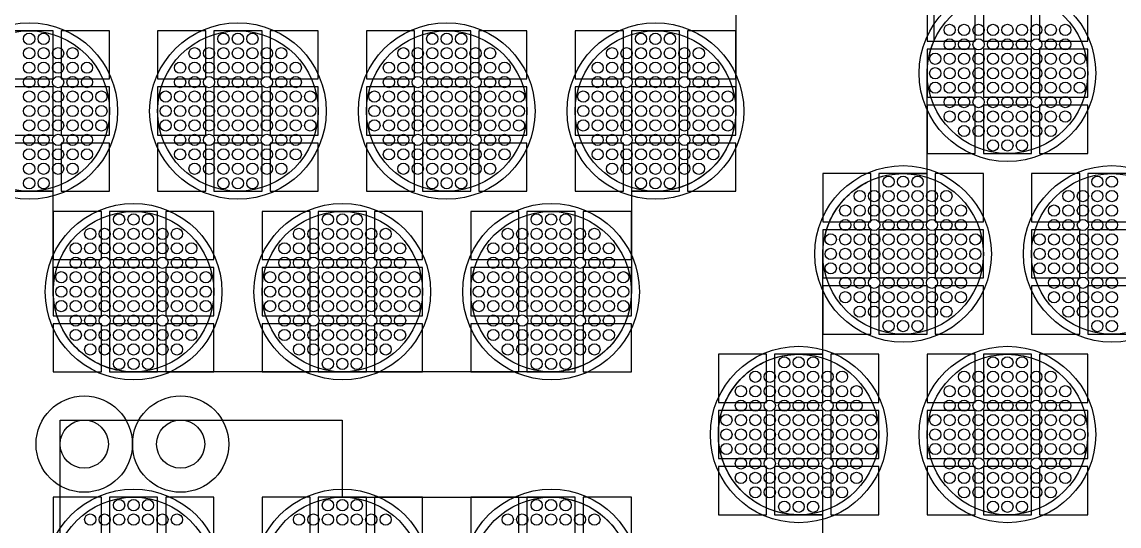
# Model space of a CAD drawing. Extents: x -49 to 54, y -38 to 38.
# Drawn here: x -4.72 to 2.12, y -17.85 to -14.71 of the extents above; entities that cross this region are included whole.
import ezdxf

# ---------------------------------------------------------------- set-up
doc = ezdxf.new("R2010")
doc.units = 0
for name, color, linetype in [('ADHESIVE_VIA_OPENINGS', 30, 'CONTINUOUS'), ('BACK_LAYER', 5, 'CONTINUOUS'), ('COND_LAYER_LOWER_ELECTRODE', 6, 'CONTINUOUS'), ('CONDUCTIVE_LAYER_BACK_LAYER', 2, 'CONTINUOUS'), ('EMITTER', 3, 'CONTINUOUS'), ('LOWER_ELECTRODE', 1, 'CONTINUOUS'), ('SUBSTRATE_VIA', 4, 'CONTINUOUS')]:
    doc.layers.add(name, color=color, linetype=linetype)

msp = doc.modelspace()

# ---------------------------------------------------------------- linework, layer by layer
at = {"layer": 'ADHESIVE_VIA_OPENINGS'}
for centre in [(-4.3279, -17.3401), (-3.7279, -17.3401)]:
    msp.add_circle(centre, 0.3, dxfattribs=at)
at = {"layer": 'BACK_LAYER'}
for points in [[(0.9209, -14.8286), (1.2209, -14.8286), (1.2209, -14.5286), (0.9209, -14.5286)], [(1.2709, -14.8286), (1.5709, -14.8286), (1.5709, -14.5286), (1.2709, -14.5286)], [(1.6209, -14.8286), (1.9209, -14.8286), (1.9209, -14.5286), (1.6209, -14.5286)], [(-4.8209, -15.0642), (-4.5209, -15.0642), (-4.5209, -14.7642), (-4.8209, -14.7642)], [(-4.4709, -15.0642), (-4.1709, -15.0642), (-4.1709, -14.7642), (-4.4709, -14.7642)], [(-3.8709, -15.0642), (-3.5709, -15.0642), (-3.5709, -14.7642), (-3.8709, -14.7642)], [(-3.5209, -15.0642), (-3.2209, -15.0642), (-3.2209, -14.7642), (-3.5209, -14.7642)], [(-3.1709, -15.0642), (-2.8709, -15.0642), (-2.8709, -14.7642), (-3.1709, -14.7642)], [(-2.5709, -15.0642), (-2.2709, -15.0642), (-2.2709, -14.7642), (-2.5709, -14.7642)], [(-2.2209, -15.0642), (-1.9209, -15.0642), (-1.9209, -14.7642), (-2.2209, -14.7642)], [(-1.8709, -15.0642), (-1.5709, -15.0642), (-1.5709, -14.7642), (-1.8709, -14.7642)], [(-1.2709, -15.0642), (-0.9709, -15.0642), (-0.9709, -14.7642), (-1.2709, -14.7642)], [(-0.9209, -15.0642), (-0.6209, -15.0642), (-0.6209, -14.7642), (-0.9209, -14.7642)], [(-0.5709, -15.0642), (-0.2709, -15.0642), (-0.2709, -14.7642), (-0.5709, -14.7642)], [(0.9209, -15.1786), (1.2209, -15.1786), (1.2209, -14.8786), (0.9209, -14.8786)], [(1.2709, -15.1786), (1.5709, -15.1786), (1.5709, -14.8786), (1.2709, -14.8786)], [(1.6209, -15.1786), (1.9209, -15.1786), (1.9209, -14.8786), (1.6209, -14.8786)], [(-4.8209, -15.4142), (-4.5209, -15.4142), (-4.5209, -15.1142), (-4.8209, -15.1142)], [(-4.4709, -15.4142), (-4.1709, -15.4142), (-4.1709, -15.1142), (-4.4709, -15.1142)], [(-3.8709, -15.4142), (-3.5709, -15.4142), (-3.5709, -15.1142), (-3.8709, -15.1142)], [(-3.5209, -15.4142), (-3.2209, -15.4142), (-3.2209, -15.1142), (-3.5209, -15.1142)], [(-3.1709, -15.4142), (-2.8709, -15.4142), (-2.8709, -15.1142), (-3.1709, -15.1142)], [(-2.5709, -15.4142), (-2.2709, -15.4142), (-2.2709, -15.1142), (-2.5709, -15.1142)], [(-2.2209, -15.4142), (-1.9209, -15.4142), (-1.9209, -15.1142), (-2.2209, -15.1142)], [(-1.8709, -15.4142), (-1.5709, -15.4142), (-1.5709, -15.1142), (-1.8709, -15.1142)], [(-1.2709, -15.4142), (-0.9709, -15.4142), (-0.9709, -15.1142), (-1.2709, -15.1142)], [(-0.9209, -15.4142), (-0.6209, -15.4142), (-0.6209, -15.1142), (-0.9209, -15.1142)], [(-0.5709, -15.4142), (-0.2709, -15.4142), (-0.2709, -15.1142), (-0.5709, -15.1142)], [(0.9209, -15.5286), (1.2209, -15.5286), (1.2209, -15.2286), (0.9209, -15.2286)], [(1.2709, -15.5286), (1.5709, -15.5286), (1.5709, -15.2286), (1.2709, -15.2286)], [(1.6209, -15.5286), (1.9209, -15.5286), (1.9209, -15.2286), (1.6209, -15.2286)], [(-4.8209, -15.7642), (-4.5209, -15.7642), (-4.5209, -15.4642), (-4.8209, -15.4642)], [(-4.4709, -15.7642), (-4.1709, -15.7642), (-4.1709, -15.4642), (-4.4709, -15.4642)], [(-3.8709, -15.7642), (-3.5709, -15.7642), (-3.5709, -15.4642), (-3.8709, -15.4642)], [(-3.5209, -15.7642), (-3.2209, -15.7642), (-3.2209, -15.4642), (-3.5209, -15.4642)], [(-3.1709, -15.7642), (-2.8709, -15.7642), (-2.8709, -15.4642), (-3.1709, -15.4642)], [(-2.5709, -15.7642), (-2.2709, -15.7642), (-2.2709, -15.4642), (-2.5709, -15.4642)], [(-2.2209, -15.7642), (-1.9209, -15.7642), (-1.9209, -15.4642), (-2.2209, -15.4642)], [(-1.8709, -15.7642), (-1.5709, -15.7642), (-1.5709, -15.4642), (-1.8709, -15.4642)], [(-1.2709, -15.7642), (-0.9709, -15.7642), (-0.9709, -15.4642), (-1.2709, -15.4642)], [(-0.9209, -15.7642), (-0.6209, -15.7642), (-0.6209, -15.4642), (-0.9209, -15.4642)], [(-0.5709, -15.7642), (-0.2709, -15.7642), (-0.2709, -15.4642), (-0.5709, -15.4642)], [(0.2709, -15.9544), (0.5709, -15.9544), (0.5709, -15.6544), (0.2709, -15.6544)], [(0.6209, -15.9544), (0.9209, -15.9544), (0.9209, -15.6544), (0.6209, -15.6544)], [(0.9709, -15.9544), (1.2709, -15.9544), (1.2709, -15.6544), (0.9709, -15.6544)], [(1.5709, -15.9544), (1.8709, -15.9544), (1.8709, -15.6544), (1.5709, -15.6544)], [(1.9209, -15.9544), (2.2209, -15.9544), (2.2209, -15.6544), (1.9209, -15.6544)], [(-4.5209, -16.19), (-4.2209, -16.19), (-4.2209, -15.89), (-4.5209, -15.89)], [(-4.1709, -16.19), (-3.8709, -16.19), (-3.8709, -15.89), (-4.1709, -15.89)], [(-3.8209, -16.19), (-3.5209, -16.19), (-3.5209, -15.89), (-3.8209, -15.89)], [(-3.2209, -16.19), (-2.9209, -16.19), (-2.9209, -15.89), (-3.2209, -15.89)], [(-2.8709, -16.19), (-2.5709, -16.19), (-2.5709, -15.89), (-2.8709, -15.89)], [(-2.5209, -16.19), (-2.2209, -16.19), (-2.2209, -15.89), (-2.5209, -15.89)], [(-1.9209, -16.19), (-1.6209, -16.19), (-1.6209, -15.89), (-1.9209, -15.89)], [(-1.5709, -16.19), (-1.2709, -16.19), (-1.2709, -15.89), (-1.5709, -15.89)], [(-1.2209, -16.19), (-0.9209, -16.19), (-0.9209, -15.89), (-1.2209, -15.89)], [(0.2709, -16.3044), (0.5709, -16.3044), (0.5709, -16.0044), (0.2709, -16.0044)], [(0.6209, -16.3044), (0.9209, -16.3044), (0.9209, -16.0044), (0.6209, -16.0044)], [(0.9709, -16.3044), (1.2709, -16.3044), (1.2709, -16.0044), (0.9709, -16.0044)], [(1.5709, -16.3044), (1.8709, -16.3044), (1.8709, -16.0044), (1.5709, -16.0044)], [(1.9209, -16.3044), (2.2209, -16.3044), (2.2209, -16.0044), (1.9209, -16.0044)], [(-4.5209, -16.54), (-4.2209, -16.54), (-4.2209, -16.24), (-4.5209, -16.24)], [(-4.1709, -16.54), (-3.8709, -16.54), (-3.8709, -16.24), (-4.1709, -16.24)], [(-3.8209, -16.54), (-3.5209, -16.54), (-3.5209, -16.24), (-3.8209, -16.24)], [(-3.2209, -16.54), (-2.9209, -16.54), (-2.9209, -16.24), (-3.2209, -16.24)], [(-2.8709, -16.54), (-2.5709, -16.54), (-2.5709, -16.24), (-2.8709, -16.24)], [(-2.5209, -16.54), (-2.2209, -16.54), (-2.2209, -16.24), (-2.5209, -16.24)], [(-1.9209, -16.54), (-1.6209, -16.54), (-1.6209, -16.24), (-1.9209, -16.24)], [(-1.5709, -16.54), (-1.2709, -16.54), (-1.2709, -16.24), (-1.5709, -16.24)], [(-1.2209, -16.54), (-0.9209, -16.54), (-0.9209, -16.24), (-1.2209, -16.24)], [(0.2709, -16.6544), (0.5709, -16.6544), (0.5709, -16.3544), (0.2709, -16.3544)], [(0.6209, -16.6544), (0.9209, -16.6544), (0.9209, -16.3544), (0.6209, -16.3544)], [(0.9709, -16.6544), (1.2709, -16.6544), (1.2709, -16.3544), (0.9709, -16.3544)], [(1.5709, -16.6544), (1.8709, -16.6544), (1.8709, -16.3544), (1.5709, -16.3544)], [(1.9209, -16.6544), (2.2209, -16.6544), (2.2209, -16.3544), (1.9209, -16.3544)], [(-4.5209, -16.89), (-4.2209, -16.89), (-4.2209, -16.59), (-4.5209, -16.59)], [(-4.1709, -16.89), (-3.8709, -16.89), (-3.8709, -16.59), (-4.1709, -16.59)], [(-3.8209, -16.89), (-3.5209, -16.89), (-3.5209, -16.59), (-3.8209, -16.59)], [(-3.2209, -16.89), (-2.9209, -16.89), (-2.9209, -16.59), (-3.2209, -16.59)], [(-2.8709, -16.89), (-2.5709, -16.89), (-2.5709, -16.59), (-2.8709, -16.59)], [(-2.5209, -16.89), (-2.2209, -16.89), (-2.2209, -16.59), (-2.5209, -16.59)], [(-1.9209, -16.89), (-1.6209, -16.89), (-1.6209, -16.59), (-1.9209, -16.59)], [(-1.5709, -16.89), (-1.2709, -16.89), (-1.2709, -16.59), (-1.5709, -16.59)], [(-1.2209, -16.89), (-0.9209, -16.89), (-0.9209, -16.59), (-1.2209, -16.59)], [(-0.3791, -17.0802), (-0.0791, -17.0802), (-0.0791, -16.7802), (-0.3791, -16.7802)], [(-0.0291, -17.0802), (0.2709, -17.0802), (0.2709, -16.7802), (-0.0291, -16.7802)], [(0.3209, -17.0802), (0.6209, -17.0802), (0.6209, -16.7802), (0.3209, -16.7802)], [(0.9209, -17.0802), (1.2209, -17.0802), (1.2209, -16.7802), (0.9209, -16.7802)], [(1.2709, -17.0802), (1.5709, -17.0802), (1.5709, -16.7802), (1.2709, -16.7802)], [(1.6209, -17.0802), (1.9209, -17.0802), (1.9209, -16.7802), (1.6209, -16.7802)], [(-0.3791, -17.4302), (-0.0791, -17.4302), (-0.0791, -17.1302), (-0.3791, -17.1302)], [(-0.0291, -17.4302), (0.2709, -17.4302), (0.2709, -17.1302), (-0.0291, -17.1302)], [(0.3209, -17.4302), (0.6209, -17.4302), (0.6209, -17.1302), (0.3209, -17.1302)], [(0.9209, -17.4302), (1.2209, -17.4302), (1.2209, -17.1302), (0.9209, -17.1302)], [(1.2709, -17.4302), (1.5709, -17.4302), (1.5709, -17.1302), (1.2709, -17.1302)], [(1.6209, -17.4302), (1.9209, -17.4302), (1.9209, -17.1302), (1.6209, -17.1302)], [(-0.3791, -17.7802), (-0.0791, -17.7802), (-0.0791, -17.4802), (-0.3791, -17.4802)], [(-0.0291, -17.7802), (0.2709, -17.7802), (0.2709, -17.4802), (-0.0291, -17.4802)], [(0.3209, -17.7802), (0.6209, -17.7802), (0.6209, -17.4802), (0.3209, -17.4802)], [(0.9209, -17.7802), (1.2209, -17.7802), (1.2209, -17.4802), (0.9209, -17.4802)], [(1.2709, -17.7802), (1.5709, -17.7802), (1.5709, -17.4802), (1.2709, -17.4802)], [(1.6209, -17.7802), (1.9209, -17.7802), (1.9209, -17.4802), (1.6209, -17.4802)], [(-4.5209, -17.9704), (-4.2209, -17.9704), (-4.2209, -17.6704), (-4.5209, -17.6704)], [(-4.1709, -17.9704), (-3.8709, -17.9704), (-3.8709, -17.6704), (-4.1709, -17.6704)], [(-3.8209, -17.9704), (-3.5209, -17.9704), (-3.5209, -17.6704), (-3.8209, -17.6704)], [(-3.2209, -17.9704), (-2.9209, -17.9704), (-2.9209, -17.6704), (-3.2209, -17.6704)], [(-2.8709, -17.9704), (-2.5709, -17.9704), (-2.5709, -17.6704), (-2.8709, -17.6704)], [(-2.5209, -17.9704), (-2.2209, -17.9704), (-2.2209, -17.6704), (-2.5209, -17.6704)], [(-1.9209, -17.9704), (-1.6209, -17.9704), (-1.6209, -17.6704), (-1.9209, -17.6704)], [(-1.5709, -17.9704), (-1.2709, -17.9704), (-1.2709, -17.6704), (-1.5709, -17.6704)], [(-1.2209, -17.9704), (-0.9209, -17.9704), (-0.9209, -17.6704), (-1.2209, -17.6704)]]:
    msp.add_lwpolyline(points, close=True, dxfattribs=at)
at = {"layer": 'COND_LAYER_LOWER_ELECTRODE'}
for centre in [(1.4209, -15.0286), (-4.6709, -15.2642), (-3.3709, -15.2642), (-2.0709, -15.2642), (-0.7709, -15.2642), (0.7709, -16.1544), (2.0709, -16.1544), (-4.0209, -16.39), (-2.7209, -16.39), (-1.4209, -16.39), (0.1209, -17.2802), (1.4209, -17.2802), (-4.0209, -18.1704), (-2.7209, -18.1704), (-1.4209, -18.1704)]:
    msp.add_circle(centre, 0.55, dxfattribs=at)
at = {"layer": 'CONDUCTIVE_LAYER_BACK_LAYER'}
for points in [[(0.2709, -18.4061), (0.2709, -17.7801), (0.111, -17.7801), (0.0911, -17.7793), (0.0713, -17.7778), (0.0516, -17.7754), (0.0319, -17.7722), (0.0124, -17.7683), (-0.0069, -17.7636), (-0.026, -17.7581), (-0.0449, -17.7519), (-0.0635, -17.745), (-0.0818, -17.7373), (-0.0998, -17.7288), (-0.1175, -17.7197), (-0.1348, -17.7099), (-0.1517, -17.6994), (-0.1681, -17.6882), (-0.1841, -17.6764), (-0.1996, -17.664), (-0.2146, -17.6509), (-0.2291, -17.6373), (-0.243, -17.6231), (-0.2564, -17.6083), (-0.2691, -17.5931), (-0.2812, -17.5773), (-0.2927, -17.5611), (-0.3036, -17.5444), (-0.3137, -17.5273), (-0.3232, -17.5099), (-0.332, -17.492), (-0.3401, -17.4739), (-0.3474, -17.4554), (-0.354, -17.4366), (-0.3598, -17.4176), (-0.3649, -17.3984), (-0.3692, -17.379), (-0.3728, -17.3594), (-0.3755, -17.3397), (-0.3775, -17.3199), (-0.3787, -17.3001), (-0.3791, -17.2802), (-0.3787, -17.2603), (-0.3775, -17.2405), (-0.3755, -17.2207), (-0.3728, -17.201), (-0.3692, -17.1815), (-0.3649, -17.162), (-0.3598, -17.1428), (-0.354, -17.1238), (-0.3474, -17.1051), (-0.3401, -17.0866), (-0.332, -17.0684), (-0.3232, -17.0506), (-0.3137, -17.0331), (-0.3036, -17.016), (-0.2927, -16.9993), (-0.2812, -16.9831), (-0.2691, -16.9674), (-0.2564, -16.9521), (-0.243, -16.9374), (-0.2291, -16.9232), (-0.2146, -16.9095), (-0.1996, -16.8965), (-0.1841, -16.884), (-0.1681, -16.8722), (-0.1517, -16.8611), (-0.1348, -16.8506), (-0.1175, -16.8407), (-0.0998, -16.8316), (-0.0818, -16.8232), (-0.0635, -16.8155), (-0.0449, -16.8085), (-0.026, -16.8023), (-0.0069, -16.7968), (0.0124, -16.7921), (0.0319, -16.7882), (0.0516, -16.7851), (0.0713, -16.7827), (0.0911, -16.7811), (0.111, -16.7803), (0.2709, -16.7803), (0.2709, -16.1544), (0.2713, -16.1345), (0.2725, -16.1147), (0.2745, -16.0949), (0.2772, -16.0752), (0.2808, -16.0556), (0.2851, -16.0362), (0.2902, -16.017), (0.296, -15.998), (0.3026, -15.9792), (0.3099, -15.9608), (0.318, -15.9426), (0.3268, -15.9247), (0.3363, -15.9073), (0.3464, -15.8902), (0.3573, -15.8735), (0.3688, -15.8573), (0.3809, -15.8415), (0.3936, -15.8263), (0.407, -15.8115), (0.4209, -15.7973), (0.4354, -15.7837), (0.4504, -15.7707), (0.4659, -15.7582), (0.4819, -15.7464), (0.4983, -15.7352), (0.5152, -15.7247), (0.5325, -15.7149), (0.5502, -15.7058), (0.5682, -15.6973), (0.5865, -15.6896), (0.6051, -15.6827), (0.624, -15.6765), (0.6431, -15.671), (0.6624, -15.6663), (0.6819, -15.6624), (0.7016, -15.6592), (0.7213, -15.6569), (0.7411, -15.6553), (0.761, -15.6545), (0.9209, -15.6545), (0.9209, -15.0286), (0.9213, -15.0087), (0.9225, -14.9888), (0.9245, -14.969), (0.9272, -14.9494), (0.9308, -14.9298), (0.9351, -14.9104), (0.9402, -14.8912), (0.946, -14.8722), (0.9526, -14.8534), (0.9599, -14.8349), (0.964, -14.8258), (0.964, -14.0482)], [(-0.2709, -14.6383), (-0.2709, -15.2642), (-0.2713, -15.2841), (-0.2725, -15.3039), (-0.2745, -15.3237), (-0.2772, -15.3434), (-0.2808, -15.363), (-0.2851, -15.3824), (-0.2902, -15.4016), (-0.296, -15.4206), (-0.3026, -15.4394), (-0.3099, -15.4578), (-0.318, -15.476), (-0.3268, -15.4938), (-0.3363, -15.5113), (-0.3464, -15.5284), (-0.3573, -15.5451), (-0.3688, -15.5613), (-0.3809, -15.577), (-0.3936, -15.5923), (-0.407, -15.607), (-0.4209, -15.6212), (-0.4354, -15.6349), (-0.4504, -15.6479), (-0.4659, -15.6604), (-0.4819, -15.6722), (-0.4983, -15.6834), (-0.5152, -15.6939), (-0.5325, -15.7037), (-0.5502, -15.7128), (-0.5682, -15.7212), (-0.5865, -15.7289), (-0.6051, -15.7359), (-0.624, -15.7421), (-0.6431, -15.7476), (-0.6624, -15.7523), (-0.6819, -15.7562), (-0.7016, -15.7594), (-0.7213, -15.7617), (-0.7411, -15.7633), (-0.761, -15.7641), (-0.9209, -15.7641), (-0.9209, -16.39), (-0.9213, -16.4099), (-0.9225, -16.4298), (-0.9245, -16.4495), (-0.9272, -16.4692), (-0.9308, -16.4888), (-0.9351, -16.5082), (-0.9402, -16.5274), (-0.946, -16.5464), (-0.9526, -16.5652), (-0.9599, -16.5837), (-0.968, -16.6018), (-0.9768, -16.6197), (-0.9863, -16.6372), (-0.9964, -16.6542), (-1.0073, -16.6709), (-1.0188, -16.6871), (-1.0309, -16.7029), (-1.0436, -16.7181), (-1.057, -16.7329), (-1.0709, -16.7471), (-1.0854, -16.7607), (-1.1004, -16.7738), (-1.1159, -16.7862), (-1.1319, -16.798), (-1.1483, -16.8092), (-1.1652, -16.8197), (-1.1825, -16.8295), (-1.2002, -16.8386), (-1.2182, -16.8471), (-1.2365, -16.8548), (-1.2551, -16.8617), (-1.274, -16.868), (-1.2931, -16.8734), (-1.3124, -16.8781), (-1.3319, -16.882), (-1.3516, -16.8852), (-1.3713, -16.8876), (-1.3911, -16.8891), (-1.411, -16.8899), (-4.0309, -16.8899), (-4.0507, -16.8891), (-4.0706, -16.8876), (-4.0903, -16.8852), (-4.1099, -16.882), (-4.1294, -16.8781), (-4.1487, -16.8734), (-4.1679, -16.868), (-4.1867, -16.8617), (-4.2054, -16.8548), (-4.2237, -16.8471), (-4.2417, -16.8386), (-4.2594, -16.8295), (-4.2766, -16.8197), (-4.2935, -16.8092), (-4.31, -16.798), (-4.326, -16.7862), (-4.3415, -16.7738), (-4.3565, -16.7607), (-4.371, -16.7471), (-4.3849, -16.7329), (-4.3982, -16.7181), (-4.411, -16.7029), (-4.4231, -16.6871), (-4.4346, -16.6709), (-4.4454, -16.6542), (-4.4556, -16.6372), (-4.4651, -16.6197), (-4.4738, -16.6018), (-4.4819, -16.5837), (-4.4892, -16.5652), (-4.4958, -16.5464), (-4.5017, -16.5274), (-4.5068, -16.5082), (-4.5111, -16.4888), (-4.5146, -16.4692), (-4.5174, -16.4495), (-4.5193, -16.4298), (-4.5205, -16.4099), (-4.5209, -16.39), (-4.5209, -15.7641), (-4.6809, -15.7641), (-4.7007, -15.7633), (-4.7206, -15.7617)], [(-4.4779, -17.9676), (-4.4779, -17.1901), (-2.7209, -17.1901), (-2.7209, -17.6705), (-1.411, -17.6705), (-1.3911, -17.6713), (-1.3713, -17.6729), (-1.3516, -17.6752), (-1.3319, -17.6784), (-1.3124, -17.6823), (-1.2931, -17.687), (-1.274, -17.6925), (-1.2551, -17.6987), (-1.2365, -17.7057), (-1.2182, -17.7134), (-1.2002, -17.7218), (-1.1825, -17.7309), (-1.1652, -17.7408), (-1.1483, -17.7513), (-1.1319, -17.7624), (-1.1159, -17.7742), (-1.1004, -17.7867), (-1.0854, -17.7997), (-1.0709, -17.8134), (-1.057, -17.8276), (-1.0436, -17.8423), (-1.0309, -17.8576)]]:
    msp.add_lwpolyline(points, dxfattribs=at)
at = {"layer": 'EMITTER'}
for centre in [(1.4209, -15.0286), (-4.6709, -15.2642), (-3.3709, -15.2642), (-2.0709, -15.2642), (-0.7709, -15.2642), (0.7709, -16.1544), (2.0709, -16.1544), (-4.0209, -16.39), (-2.7209, -16.39), (-1.4209, -16.39), (0.1209, -17.2802), (1.4209, -17.2802), (-4.0209, -18.1704), (-2.7209, -18.1704), (-1.4209, -18.1704)]:
    msp.add_circle(centre, 0.5, dxfattribs=at)
at = {"layer": 'LOWER_ELECTRODE'}
for centre in [(1.0609, -14.7586), (1.1509, -14.7586), (1.2409, -14.7586), (1.3309, -14.7586), (1.4209, -14.7586), (1.5109, -14.7586), (1.6009, -14.7586), (1.6909, -14.7586), (1.7809, -14.7586), (-4.6709, -14.8142), (-4.5809, -14.8142), (-3.4609, -14.8142), (-3.3709, -14.8142), (-3.2809, -14.8142), (-2.1609, -14.8142), (-2.0709, -14.8142), (-1.9809, -14.8142), (-0.8609, -14.8142), (-0.7709, -14.8142), (-0.6809, -14.8142), (1.0609, -14.8486), (1.1509, -14.8486), (1.2409, -14.8486), (1.3309, -14.8486), (1.4209, -14.8486), (1.5109, -14.8486), (1.6009, -14.8486), (1.6909, -14.8486), (1.7809, -14.8486), (-4.6709, -14.9042), (-4.5809, -14.9042), (-4.4909, -14.9042), (-4.4009, -14.9042), (-3.6409, -14.9042), (-3.5509, -14.9042), (-3.4609, -14.9042), (-3.3709, -14.9042), (-3.2809, -14.9042), (-3.1909, -14.9042), (-3.1009, -14.9042), (-2.3409, -14.9042), (-2.2509, -14.9042), (-2.1609, -14.9042), (-2.0709, -14.9042), (-1.9809, -14.9042), (-1.8909, -14.9042), (-1.8009, -14.9042), (-1.0409, -14.9042), (-0.9509, -14.9042), (-0.8609, -14.9042), (-0.7709, -14.9042), (-0.6809, -14.9042), (-0.5909, -14.9042), (-0.5009, -14.9042), (-4.6709, -14.9942), (-4.5809, -14.9942), (-4.4909, -14.9942), (-4.4009, -14.9942), (-4.3109, -14.9942), (-3.7309, -14.9942), (-3.6409, -14.9942), (-3.5509, -14.9942), (-3.4609, -14.9942), (-3.3709, -14.9942), (-3.2809, -14.9942), (-3.1909, -14.9942), (-3.1009, -14.9942), (-3.0109, -14.9942), (-2.4309, -14.9942), (-2.3409, -14.9942), (-2.2509, -14.9942), (-2.1609, -14.9942), (-2.0709, -14.9942), (-1.9809, -14.9942), (-1.8909, -14.9942), (-1.8009, -14.9942), (-1.7109, -14.9942), (-1.1309, -14.9942), (-1.0409, -14.9942), (-0.9509, -14.9942), (-0.8609, -14.9942), (-0.7709, -14.9942), (-0.6809, -14.9942), (-0.5909, -14.9942), (-0.5009, -14.9942), (-0.4109, -14.9942), (0.9709, -14.9386), (1.0609, -14.9386), (1.1509, -14.9386), (1.2409, -14.9386), (1.3309, -14.9386), (1.4209, -14.9386), (1.5109, -14.9386), (1.6009, -14.9386), (1.6909, -14.9386), (1.7809, -14.9386), (1.8709, -14.9386), (0.9709, -15.0286), (1.0609, -15.0286), (1.1509, -15.0286), (1.2409, -15.0286), (1.3309, -15.0286), (1.4209, -15.0286), (1.5109, -15.0286), (1.6009, -15.0286), (1.6909, -15.0286), (1.7809, -15.0286), (1.8709, -15.0286), (-4.6709, -15.0842), (-4.5809, -15.0842), (-4.4909, -15.0842), (-4.4009, -15.0842), (-4.3109, -15.0842), (-3.7309, -15.0842), (-3.6409, -15.0842), (-3.5509, -15.0842), (-3.4609, -15.0842), (-3.3709, -15.0842), (-3.2809, -15.0842), (-3.1909, -15.0842), (-3.1009, -15.0842), (-3.0109, -15.0842), (-2.4309, -15.0842), (-2.3409, -15.0842), (-2.2509, -15.0842), (-2.1609, -15.0842), (-2.0709, -15.0842), (-1.9809, -15.0842), (-1.8909, -15.0842), (-1.8009, -15.0842), (-1.7109, -15.0842), (-1.1309, -15.0842), (-1.0409, -15.0842), (-0.9509, -15.0842), (-0.8609, -15.0842), (-0.7709, -15.0842), (-0.6809, -15.0842), (-0.5909, -15.0842), (-0.5009, -15.0842), (-0.4109, -15.0842), (0.9709, -15.1186), (1.0609, -15.1186), (1.1509, -15.1186), (1.2409, -15.1186), (1.3309, -15.1186), (1.4209, -15.1186), (1.5109, -15.1186), (1.6009, -15.1186), (1.6909, -15.1186), (1.7809, -15.1186), (1.8709, -15.1186), (-4.6709, -15.1742), (-4.5809, -15.1742), (-4.4909, -15.1742), (-4.4009, -15.1742), (-4.3109, -15.1742), (-4.2209, -15.1742), (-3.8209, -15.1742), (-3.7309, -15.1742), (-3.6409, -15.1742), (-3.5509, -15.1742), (-3.4609, -15.1742), (-3.3709, -15.1742), (-3.2809, -15.1742), (-3.1909, -15.1742), (-3.1009, -15.1742), (-3.0109, -15.1742), (-2.9209, -15.1742), (-2.5209, -15.1742), (-2.4309, -15.1742), (-2.3409, -15.1742), (-2.2509, -15.1742), (-2.1609, -15.1742), (-2.0709, -15.1742), (-1.9809, -15.1742), (-1.8909, -15.1742), (-1.8009, -15.1742), (-1.7109, -15.1742), (-1.6209, -15.1742), (-1.2209, -15.1742), (-1.1309, -15.1742), (-1.0409, -15.1742), (-0.9509, -15.1742), (-0.8609, -15.1742), (-0.7709, -15.1742), (-0.6809, -15.1742), (-0.5909, -15.1742), (-0.5009, -15.1742), (-0.4109, -15.1742), (-0.3209, -15.1742), (-4.6709, -15.2642), (-4.5809, -15.2642), (-4.4909, -15.2642), (-4.4009, -15.2642), (-4.3109, -15.2642), (-4.2209, -15.2642), (-3.8209, -15.2642), (-3.7309, -15.2642), (-3.6409, -15.2642), (-3.5509, -15.2642), (-3.4609, -15.2642), (-3.3709, -15.2642), (-3.2809, -15.2642), (-3.1909, -15.2642), (-3.1009, -15.2642), (-3.0109, -15.2642), (-2.9209, -15.2642), (-2.5209, -15.2642), (-2.4309, -15.2642), (-2.3409, -15.2642), (-2.2509, -15.2642), (-2.1609, -15.2642), (-2.0709, -15.2642), (-1.9809, -15.2642), (-1.8909, -15.2642), (-1.8009, -15.2642), (-1.7109, -15.2642), (-1.6209, -15.2642), (-1.2209, -15.2642), (-1.1309, -15.2642), (-1.0409, -15.2642), (-0.9509, -15.2642), (-0.8609, -15.2642), (-0.7709, -15.2642), (-0.6809, -15.2642), (-0.5909, -15.2642), (-0.5009, -15.2642), (-0.4109, -15.2642), (-0.3209, -15.2642), (1.0609, -15.2086), (1.1509, -15.2086), (1.2409, -15.2086), (1.3309, -15.2086), (1.4209, -15.2086), (1.5109, -15.2086), (1.6009, -15.2086), (1.6909, -15.2086), (1.7809, -15.2086), (1.0609, -15.2986), (1.1509, -15.2986), (1.2409, -15.2986), (1.3309, -15.2986), (1.4209, -15.2986), (1.5109, -15.2986), (1.6009, -15.2986), (1.6909, -15.2986), (1.7809, -15.2986), (-4.6709, -15.3542), (-4.5809, -15.3542), (-4.4909, -15.3542), (-4.4009, -15.3542), (-4.3109, -15.3542), (-4.2209, -15.3542), (-3.8209, -15.3542), (-3.7309, -15.3542), (-3.6409, -15.3542), (-3.5509, -15.3542), (-3.4609, -15.3542), (-3.3709, -15.3542), (-3.2809, -15.3542), (-3.1909, -15.3542), (-3.1009, -15.3542), (-3.0109, -15.3542), (-2.9209, -15.3542), (-2.5209, -15.3542), (-2.4309, -15.3542), (-2.3409, -15.3542), (-2.2509, -15.3542), (-2.1609, -15.3542), (-2.0709, -15.3542), (-1.9809, -15.3542), (-1.8909, -15.3542), (-1.8009, -15.3542), (-1.7109, -15.3542), (-1.6209, -15.3542), (-1.2209, -15.3542), (-1.1309, -15.3542), (-1.0409, -15.3542), (-0.9509, -15.3542), (-0.8609, -15.3542), (-0.7709, -15.3542), (-0.6809, -15.3542), (-0.5909, -15.3542), (-0.5009, -15.3542), (-0.4109, -15.3542), (-0.3209, -15.3542), (1.1509, -15.3886), (1.2409, -15.3886), (1.3309, -15.3886), (1.4209, -15.3886), (1.5109, -15.3886), (1.6009, -15.3886), (1.6909, -15.3886), (-4.6709, -15.4442), (-4.5809, -15.4442), (-4.4909, -15.4442), (-4.4009, -15.4442), (-4.3109, -15.4442), (-3.7309, -15.4442), (-3.6409, -15.4442), (-3.5509, -15.4442), (-3.4609, -15.4442), (-3.3709, -15.4442), (-3.2809, -15.4442), (-3.1909, -15.4442), (-3.1009, -15.4442), (-3.0109, -15.4442), (-2.4309, -15.4442), (-2.3409, -15.4442), (-2.2509, -15.4442), (-2.1609, -15.4442), (-2.0709, -15.4442), (-1.9809, -15.4442), (-1.8909, -15.4442), (-1.8009, -15.4442), (-1.7109, -15.4442), (-1.1309, -15.4442), (-1.0409, -15.4442), (-0.9509, -15.4442), (-0.8609, -15.4442), (-0.7709, -15.4442), (-0.6809, -15.4442), (-0.5909, -15.4442), (-0.5009, -15.4442), (-0.4109, -15.4442), (-4.6709, -15.5342), (-4.5809, -15.5342), (-4.4909, -15.5342), (-4.4009, -15.5342), (-4.3109, -15.5342), (-3.7309, -15.5342), (-3.6409, -15.5342), (-3.5509, -15.5342), (-3.4609, -15.5342), (-3.3709, -15.5342), (-3.2809, -15.5342), (-3.1909, -15.5342), (-3.1009, -15.5342), (-3.0109, -15.5342), (-2.4309, -15.5342), (-2.3409, -15.5342), (-2.2509, -15.5342), (-2.1609, -15.5342), (-2.0709, -15.5342), (-1.9809, -15.5342), (-1.8909, -15.5342), (-1.8009, -15.5342), (-1.7109, -15.5342), (-1.1309, -15.5342), (-1.0409, -15.5342), (-0.9509, -15.5342), (-0.8609, -15.5342), (-0.7709, -15.5342), (-0.6809, -15.5342), (-0.5909, -15.5342), (-0.5009, -15.5342), (-0.4109, -15.5342), (1.3309, -15.4786), (1.4209, -15.4786), (1.5109, -15.4786), (-4.6709, -15.6242), (-4.5809, -15.6242), (-4.4909, -15.6242), (-4.4009, -15.6242), (-3.6409, -15.6242), (-3.5509, -15.6242), (-3.4609, -15.6242), (-3.3709, -15.6242), (-3.2809, -15.6242), (-3.1909, -15.6242), (-3.1009, -15.6242), (-2.3409, -15.6242), (-2.2509, -15.6242), (-2.1609, -15.6242), (-2.0709, -15.6242), (-1.9809, -15.6242), (-1.8909, -15.6242), (-1.8009, -15.6242), (-1.0409, -15.6242), (-0.9509, -15.6242), (-0.8609, -15.6242), (-0.7709, -15.6242), (-0.6809, -15.6242), (-0.5909, -15.6242), (-0.5009, -15.6242), (-4.6709, -15.7142), (-4.5809, -15.7142), (-3.4609, -15.7142), (-3.3709, -15.7142), (-3.2809, -15.7142), (-2.1609, -15.7142), (-2.0709, -15.7142), (-1.9809, -15.7142), (-0.8609, -15.7142), (-0.7709, -15.7142), (-0.6809, -15.7142), (0.6809, -15.7044), (0.7709, -15.7044), (0.8609, -15.7044), (1.9809, -15.7044), (2.0709, -15.7044), (0.5009, -15.7944), (0.5909, -15.7944), (0.6809, -15.7944), (0.7709, -15.7944), (0.8609, -15.7944), (0.9509, -15.7944), (1.0409, -15.7944), (1.8009, -15.7944), (1.8909, -15.7944), (1.9809, -15.7944), (2.0709, -15.7944), (0.4109, -15.8844), (0.5009, -15.8844), (0.5909, -15.8844), (0.6809, -15.8844), (0.7709, -15.8844), (0.8609, -15.8844), (0.9509, -15.8844), (1.0409, -15.8844), (1.1309, -15.8844), (1.7109, -15.8844), (1.8009, -15.8844), (1.8909, -15.8844), (1.9809, -15.8844), (2.0709, -15.8844), (-4.1109, -15.94), (-4.0209, -15.94), (-3.9309, -15.94), (-2.8109, -15.94), (-2.7209, -15.94), (-2.6309, -15.94), (-1.5109, -15.94), (-1.4209, -15.94), (-1.3309, -15.94), (0.4109, -15.9744), (0.5009, -15.9744), (0.5909, -15.9744), (0.6809, -15.9744), (0.7709, -15.9744), (0.8609, -15.9744), (0.9509, -15.9744), (1.0409, -15.9744), (1.1309, -15.9744), (1.7109, -15.9744), (1.8009, -15.9744), (1.8909, -15.9744), (1.9809, -15.9744), (2.0709, -15.9744), (-4.2909, -16.03), (-4.2009, -16.03), (-4.1109, -16.03), (-4.0209, -16.03), (-3.9309, -16.03), (-3.8409, -16.03), (-3.7509, -16.03), (-2.9909, -16.03), (-2.9009, -16.03), (-2.8109, -16.03), (-2.7209, -16.03), (-2.6309, -16.03), (-2.5409, -16.03), (-2.4509, -16.03), (-1.6909, -16.03), (-1.6009, -16.03), (-1.5109, -16.03), (-1.4209, -16.03), (-1.3309, -16.03), (-1.2409, -16.03), (-1.1509, -16.03), (0.3209, -16.0644), (0.4109, -16.0644), (0.5009, -16.0644), (0.5909, -16.0644), (0.6809, -16.0644), (0.7709, -16.0644), (0.8609, -16.0644), (0.9509, -16.0644), (1.0409, -16.0644), (1.1309, -16.0644), (1.2209, -16.0644), (1.6209, -16.0644), (1.7109, -16.0644), (1.8009, -16.0644), (1.8909, -16.0644), (1.9809, -16.0644), (2.0709, -16.0644), (-4.3809, -16.12), (-4.2909, -16.12), (-4.2009, -16.12), (-4.1109, -16.12), (-4.0209, -16.12), (-3.9309, -16.12), (-3.8409, -16.12), (-3.7509, -16.12), (-3.6609, -16.12), (-3.0809, -16.12), (-2.9909, -16.12), (-2.9009, -16.12), (-2.8109, -16.12), (-2.7209, -16.12), (-2.6309, -16.12), (-2.5409, -16.12), (-2.4509, -16.12), (-2.3609, -16.12), (-1.7809, -16.12), (-1.6909, -16.12), (-1.6009, -16.12), (-1.5109, -16.12), (-1.4209, -16.12), (-1.3309, -16.12), (-1.2409, -16.12), (-1.1509, -16.12), (-1.0609, -16.12), (0.3209, -16.1544), (0.4109, -16.1544), (0.5009, -16.1544), (0.5909, -16.1544), (0.6809, -16.1544), (0.7709, -16.1544), (0.8609, -16.1544), (0.9509, -16.1544), (1.0409, -16.1544), (1.1309, -16.1544), (1.2209, -16.1544), (1.6209, -16.1544), (1.7109, -16.1544), (1.8009, -16.1544), (1.8909, -16.1544), (1.9809, -16.1544), (2.0709, -16.1544), (-4.3809, -16.21), (-4.2909, -16.21), (-4.2009, -16.21), (-4.1109, -16.21), (-4.0209, -16.21), (-3.9309, -16.21), (-3.8409, -16.21), (-3.7509, -16.21), (-3.6609, -16.21), (-3.0809, -16.21), (-2.9909, -16.21), (-2.9009, -16.21), (-2.8109, -16.21), (-2.7209, -16.21), (-2.6309, -16.21), (-2.5409, -16.21), (-2.4509, -16.21), (-2.3609, -16.21), (-1.7809, -16.21), (-1.6909, -16.21), (-1.6009, -16.21), (-1.5109, -16.21), (-1.4209, -16.21), (-1.3309, -16.21), (-1.2409, -16.21), (-1.1509, -16.21), (-1.0609, -16.21), (0.3209, -16.2444), (0.4109, -16.2444), (0.5009, -16.2444), (0.5909, -16.2444), (0.6809, -16.2444), (0.7709, -16.2444), (0.8609, -16.2444), (0.9509, -16.2444), (1.0409, -16.2444), (1.1309, -16.2444), (1.2209, -16.2444), (1.6209, -16.2444), (1.7109, -16.2444), (1.8009, -16.2444), (1.8909, -16.2444), (1.9809, -16.2444), (2.0709, -16.2444), (-4.4709, -16.3), (-4.3809, -16.3), (-4.2909, -16.3), (-4.2009, -16.3), (-4.1109, -16.3), (-4.0209, -16.3), (-3.9309, -16.3), (-3.8409, -16.3), (-3.7509, -16.3), (-3.6609, -16.3), (-3.5709, -16.3), (-3.1709, -16.3), (-3.0809, -16.3), (-2.9909, -16.3), (-2.9009, -16.3), (-2.8109, -16.3), (-2.7209, -16.3), (-2.6309, -16.3), (-2.5409, -16.3), (-2.4509, -16.3), (-2.3609, -16.3), (-2.2709, -16.3), (-1.8709, -16.3), (-1.7809, -16.3), (-1.6909, -16.3), (-1.6009, -16.3), (-1.5109, -16.3), (-1.4209, -16.3), (-1.3309, -16.3), (-1.2409, -16.3), (-1.1509, -16.3), (-1.0609, -16.3), (-0.9709, -16.3), (0.4109, -16.3344), (0.5009, -16.3344), (0.5909, -16.3344), (0.6809, -16.3344), (0.7709, -16.3344), (0.8609, -16.3344), (0.9509, -16.3344), (1.0409, -16.3344), (1.1309, -16.3344), (1.7109, -16.3344), (1.8009, -16.3344), (1.8909, -16.3344), (1.9809, -16.3344), (2.0709, -16.3344), (-4.4709, -16.39), (-4.3809, -16.39), (-4.2909, -16.39), (-4.2009, -16.39), (-4.1109, -16.39), (-4.0209, -16.39), (-3.9309, -16.39), (-3.8409, -16.39), (-3.7509, -16.39), (-3.6609, -16.39), (-3.5709, -16.39), (-3.1709, -16.39), (-3.0809, -16.39), (-2.9909, -16.39), (-2.9009, -16.39), (-2.8109, -16.39), (-2.7209, -16.39), (-2.6309, -16.39), (-2.5409, -16.39), (-2.4509, -16.39), (-2.3609, -16.39), (-2.2709, -16.39), (-1.8709, -16.39), (-1.7809, -16.39), (-1.6909, -16.39), (-1.6009, -16.39), (-1.5109, -16.39), (-1.4209, -16.39), (-1.3309, -16.39), (-1.2409, -16.39), (-1.1509, -16.39), (-1.0609, -16.39), (-0.9709, -16.39), (0.4109, -16.4244), (0.5009, -16.4244), (0.5909, -16.4244), (0.6809, -16.4244), (0.7709, -16.4244), (0.8609, -16.4244), (0.9509, -16.4244), (1.0409, -16.4244), (1.1309, -16.4244), (1.7109, -16.4244), (1.8009, -16.4244), (1.8909, -16.4244), (1.9809, -16.4244), (2.0709, -16.4244), (-4.4709, -16.48), (-4.3809, -16.48), (-4.2909, -16.48), (-4.2009, -16.48), (-4.1109, -16.48), (-4.0209, -16.48), (-3.9309, -16.48), (-3.8409, -16.48), (-3.7509, -16.48), (-3.6609, -16.48), (-3.5709, -16.48), (-3.1709, -16.48), (-3.0809, -16.48), (-2.9909, -16.48), (-2.9009, -16.48), (-2.8109, -16.48), (-2.7209, -16.48), (-2.6309, -16.48), (-2.5409, -16.48), (-2.4509, -16.48), (-2.3609, -16.48), (-2.2709, -16.48), (-1.8709, -16.48), (-1.7809, -16.48), (-1.6909, -16.48), (-1.6009, -16.48), (-1.5109, -16.48), (-1.4209, -16.48), (-1.3309, -16.48), (-1.2409, -16.48), (-1.1509, -16.48), (-1.0609, -16.48), (-0.9709, -16.48), (0.5009, -16.5144), (0.5909, -16.5144), (0.6809, -16.5144), (0.7709, -16.5144), (0.8609, -16.5144), (0.9509, -16.5144), (1.0409, -16.5144), (1.8009, -16.5144), (1.8909, -16.5144), (1.9809, -16.5144), (2.0709, -16.5144), (-4.3809, -16.57), (-4.2909, -16.57), (-4.2009, -16.57), (-4.1109, -16.57), (-4.0209, -16.57), (-3.9309, -16.57), (-3.8409, -16.57), (-3.7509, -16.57), (-3.6609, -16.57), (-3.0809, -16.57), (-2.9909, -16.57), (-2.9009, -16.57), (-2.8109, -16.57), (-2.7209, -16.57), (-2.6309, -16.57), (-2.5409, -16.57), (-2.4509, -16.57), (-2.3609, -16.57), (-1.7809, -16.57), (-1.6909, -16.57), (-1.6009, -16.57), (-1.5109, -16.57), (-1.4209, -16.57), (-1.3309, -16.57), (-1.2409, -16.57), (-1.1509, -16.57), (-1.0609, -16.57), (0.6809, -16.6044), (0.7709, -16.6044), (0.8609, -16.6044), (1.9809, -16.6044), (2.0709, -16.6044), (-4.3809, -16.66), (-4.2909, -16.66), (-4.2009, -16.66), (-4.1109, -16.66), (-4.0209, -16.66), (-3.9309, -16.66), (-3.8409, -16.66), (-3.7509, -16.66), (-3.6609, -16.66), (-3.0809, -16.66), (-2.9909, -16.66), (-2.9009, -16.66), (-2.8109, -16.66), (-2.7209, -16.66), (-2.6309, -16.66), (-2.5409, -16.66), (-2.4509, -16.66), (-2.3609, -16.66), (-1.7809, -16.66), (-1.6909, -16.66), (-1.6009, -16.66), (-1.5109, -16.66), (-1.4209, -16.66), (-1.3309, -16.66), (-1.2409, -16.66), (-1.1509, -16.66), (-1.0609, -16.66), (-4.2909, -16.75), (-4.2009, -16.75), (-4.1109, -16.75), (-4.0209, -16.75), (-3.9309, -16.75), (-3.8409, -16.75), (-3.7509, -16.75), (-2.9909, -16.75), (-2.9009, -16.75), (-2.8109, -16.75), (-2.7209, -16.75), (-2.6309, -16.75), (-2.5409, -16.75), (-2.4509, -16.75), (-1.6909, -16.75), (-1.6009, -16.75), (-1.5109, -16.75), (-1.4209, -16.75), (-1.3309, -16.75), (-1.2409, -16.75), (-1.1509, -16.75), (-4.1109, -16.84), (-4.0209, -16.84), (-3.9309, -16.84), (-2.8109, -16.84), (-2.7209, -16.84), (-2.6309, -16.84), (-1.5109, -16.84), (-1.4209, -16.84), (-1.3309, -16.84), (0.0309, -16.8302), (0.1209, -16.8302), (0.2109, -16.8302), (1.3309, -16.8302), (1.4209, -16.8302), (1.5109, -16.8302), (-0.1491, -16.9202), (-0.0591, -16.9202), (0.0309, -16.9202), (0.1209, -16.9202), (0.2109, -16.9202), (0.3009, -16.9202), (0.3909, -16.9202), (1.1509, -16.9202), (1.2409, -16.9202), (1.3309, -16.9202), (1.4209, -16.9202), (1.5109, -16.9202), (1.6009, -16.9202), (1.6909, -16.9202), (-0.2391, -17.0102), (-0.1491, -17.0102), (-0.0591, -17.0102), (0.0309, -17.0102), (0.1209, -17.0102), (0.2109, -17.0102), (0.3009, -17.0102), (0.3909, -17.0102), (0.4809, -17.0102), (1.0609, -17.0102), (1.1509, -17.0102), (1.2409, -17.0102), (1.3309, -17.0102), (1.4209, -17.0102), (1.5109, -17.0102), (1.6009, -17.0102), (1.6909, -17.0102), (1.7809, -17.0102), (-0.2391, -17.1002), (-0.1491, -17.1002), (-0.0591, -17.1002), (0.0309, -17.1002), (0.1209, -17.1002), (0.2109, -17.1002), (0.3009, -17.1002), (0.3909, -17.1002), (0.4809, -17.1002), (1.0609, -17.1002), (1.1509, -17.1002), (1.2409, -17.1002), (1.3309, -17.1002), (1.4209, -17.1002), (1.5109, -17.1002), (1.6009, -17.1002), (1.6909, -17.1002), (1.7809, -17.1002), (-0.3291, -17.1902), (-0.2391, -17.1902), (-0.1491, -17.1902), (-0.0591, -17.1902), (0.0309, -17.1902), (0.1209, -17.1902), (0.2109, -17.1902), (0.3009, -17.1902), (0.3909, -17.1902), (0.4809, -17.1902), (0.5709, -17.1902), (0.9709, -17.1902), (1.0609, -17.1902), (1.1509, -17.1902), (1.2409, -17.1902), (1.3309, -17.1902), (1.4209, -17.1902), (1.5109, -17.1902), (1.6009, -17.1902), (1.6909, -17.1902), (1.7809, -17.1902), (1.8709, -17.1902), (-0.3291, -17.2802), (-0.2391, -17.2802), (-0.1491, -17.2802), (-0.0591, -17.2802), (0.0309, -17.2802), (0.1209, -17.2802), (0.2109, -17.2802), (0.3009, -17.2802), (0.3909, -17.2802), (0.4809, -17.2802), (0.5709, -17.2802), (0.9709, -17.2802), (1.0609, -17.2802), (1.1509, -17.2802), (1.2409, -17.2802), (1.3309, -17.2802), (1.4209, -17.2802), (1.5109, -17.2802), (1.6009, -17.2802), (1.6909, -17.2802), (1.7809, -17.2802), (1.8709, -17.2802), (-0.3291, -17.3702), (-0.2391, -17.3702), (-0.1491, -17.3702), (-0.0591, -17.3702), (0.0309, -17.3702), (0.1209, -17.3702), (0.2109, -17.3702), (0.3009, -17.3702), (0.3909, -17.3702), (0.4809, -17.3702), (0.5709, -17.3702), (0.9709, -17.3702), (1.0609, -17.3702), (1.1509, -17.3702), (1.2409, -17.3702), (1.3309, -17.3702), (1.4209, -17.3702), (1.5109, -17.3702), (1.6009, -17.3702), (1.6909, -17.3702), (1.7809, -17.3702), (1.8709, -17.3702), (-0.2391, -17.4602), (-0.1491, -17.4602), (-0.0591, -17.4602), (0.0309, -17.4602), (0.1209, -17.4602), (0.2109, -17.4602), (0.3009, -17.4602), (0.3909, -17.4602), (0.4809, -17.4602), (1.0609, -17.4602), (1.1509, -17.4602), (1.2409, -17.4602), (1.3309, -17.4602), (1.4209, -17.4602), (1.5109, -17.4602), (1.6009, -17.4602), (1.6909, -17.4602), (1.7809, -17.4602), (-0.2391, -17.5502), (-0.1491, -17.5502), (-0.0591, -17.5502), (0.0309, -17.5502), (0.1209, -17.5502), (0.2109, -17.5502), (0.3009, -17.5502), (0.3909, -17.5502), (0.4809, -17.5502), (1.0609, -17.5502), (1.1509, -17.5502), (1.2409, -17.5502), (1.3309, -17.5502), (1.4209, -17.5502), (1.5109, -17.5502), (1.6009, -17.5502), (1.6909, -17.5502), (1.7809, -17.5502), (-0.1491, -17.6402), (-0.0591, -17.6402), (0.0309, -17.6402), (0.1209, -17.6402), (0.2109, -17.6402), (0.3009, -17.6402), (0.3909, -17.6402), (1.1509, -17.6402), (1.2409, -17.6402), (1.3309, -17.6402), (1.4209, -17.6402), (1.5109, -17.6402), (1.6009, -17.6402), (1.6909, -17.6402), (-4.1109, -17.7204), (-4.0209, -17.7204), (-3.9309, -17.7204), (-2.8109, -17.7204), (-2.7209, -17.7204), (-2.6309, -17.7204), (-1.5109, -17.7204), (-1.4209, -17.7204), (-1.3309, -17.7204), (0.0309, -17.7302), (0.1209, -17.7302), (0.2109, -17.7302), (1.3309, -17.7302), (1.4209, -17.7302), (1.5109, -17.7302), (-4.2909, -17.8104), (-4.2009, -17.8104), (-4.1109, -17.8104), (-4.0209, -17.8104), (-3.9309, -17.8104), (-3.8409, -17.8104), (-3.7509, -17.8104), (-2.9909, -17.8104), (-2.9009, -17.8104), (-2.8109, -17.8104), (-2.7209, -17.8104), (-2.6309, -17.8104), (-2.5409, -17.8104), (-2.4509, -17.8104), (-1.6909, -17.8104), (-1.6009, -17.8104), (-1.5109, -17.8104), (-1.4209, -17.8104), (-1.3309, -17.8104), (-1.2409, -17.8104), (-1.1509, -17.8104)]:
    msp.add_circle(centre, 0.035, dxfattribs=at)
at = {"layer": 'SUBSTRATE_VIA'}
for centre in [(-4.3279, -17.3401), (-3.7279, -17.3401)]:
    msp.add_circle(centre, 0.15, dxfattribs=at)

doc.saveas('drawing.dxf')
